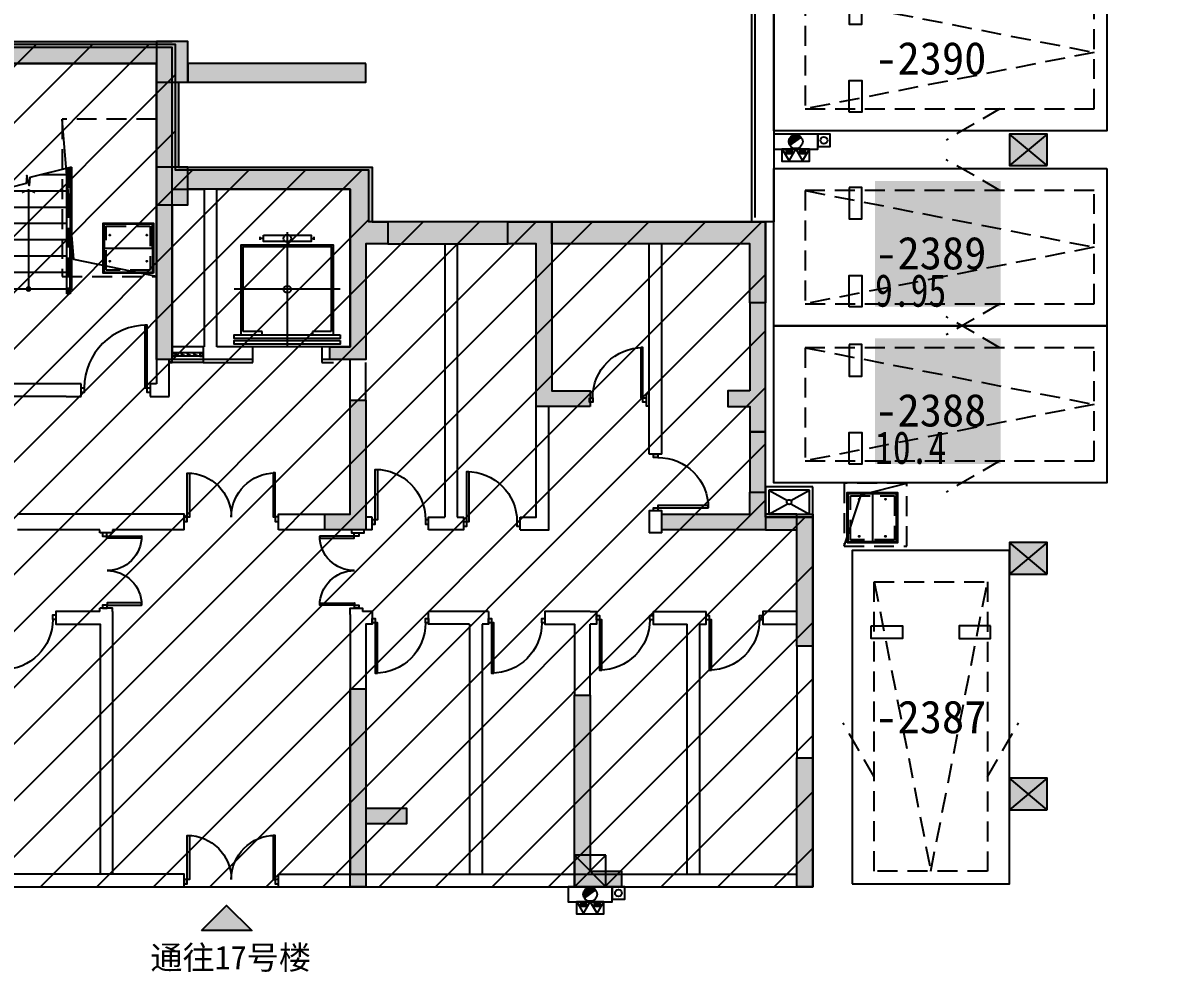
# Model space of a CAD drawing. Header units: millimetres. Extents: x -48310 to 218990, y -633409 to -276709.
# Drawn here: x 27300 to 45307, y -561278 to -545977 of the extents above; entities that cross this region are included whole.
import ezdxf
from ezdxf.enums import TextEntityAlignment as Align

# ---------------------------------------------------------------- set-up
doc = ezdxf.new("R2010")
doc.units = ezdxf.units.MM
doc.header["$LTSCALE"] = 100
for name, pattern in [('A6-DK-B2F$0$HIDDEN2', [4.7625, 3.175, -1.5875]), ('A6-DK-JSJ-B2F$0$HIDDEN2', [4.7625, 3.175, -1.5875]), ('X-CORE-2BF$0$HIDDEN2', [4.7625, 3.175, -1.5875]), ('X-CORE-2BF$0$XG-14CORE-SF$0$X1-CORE-SF$0$HIDDEN2', [4.7625, 3.175, -1.5875])]:
    doc.linetypes.add(name, pattern=pattern)
doc.layers.get('Defpoints').update_dxf_attribs({"color": 189})
for name, color, linetype in [('-ACO-TTLB', 153, 'Continuous'), ('17#-W-B2F$0$S-WALL-S', 4, 'Continuous'), ('17#-WTC-B2F$0$S-HATCH-X', 251, 'Continuous'), ('17#-WTC-B2F$0$S-WALL-S', 4, 'Continuous'), ('A-DIMS-INSD', 3, 'Continuous'), ('A-HATCH', 251, 'Continuous'), ('A-ROOM-IDEN', 31, 'Continuous'), ('A-WIND-IDEN', 244, 'Continuous'), ('A6-DK-B2F$0$A-CONC', 30, 'Continuous'), ('A6-DK-B2F$0$A-FIXT', 6, 'Continuous'), ('A6-DK-B2F$0$A-PRKG', 175, 'A6-DK-B2F$0$HIDDEN2'), ('A6-DK-B2F$0$A-PRKG-SIGN', 252, 'Continuous'), ('A6-DK-B2F$0$A-TRACK', 77, 'A6-DK-B2F$0$HIDDEN2'), ('A6-DK-JSJ-B2F$0$A-DRAIN', 152, 'Continuous'), ('A6-DK-JSJ-B2F$0$A-HOLE-FLOR', 242, 'Continuous'), ('A6-DK-JSJ-B2F$0$A-LOWER', 131, 'A6-DK-JSJ-B2F$0$HIDDEN2'), ('A6-DK-JSJ-B2F$0$X23-BF$0$A-HATCH', 251, 'Continuous'), ('A6-W-B2$0$S-WALL-S', 4, 'Continuous'), ('a_parking_number', 200, 'Continuous'), ('a_parking_price', 221, 'Continuous'), ('a_parking_sales_mark', 180, 'Continuous'), ('TP-DK-1(xhs)$0$P-J-DIM-L', 70, 'Continuous'), ('TP-DK-1(xhs)$0$P-X-L', 240, 'Continuous'), ('TP-DK-1(xhs)$0$P-X-M', 2, 'Continuous'), ('TP-DK-1(xhs)$0$P-X-X', 1, 'Continuous'), ('X-2BF-17$0$$0$XU-CORE-SF$0$XU-CORE-SF$0$A-SILL', 135, 'Continuous'), ('X-2BF-17$0$A-WALL', 2, 'Continuous'), ('X-2BF-17$0$xref(dwg引用图层)', 7, 'Continuous'), ('X-2BF-17$0$XU-CORE-1F-N$0$A-DOOR', 190, 'Continuous'), ('X-2BF-17$0$XU-CORE-SF$0$A-DOOR', 190, 'Continuous'), ('X-CORE-2BF$0$A-DRAIN', 152, 'Continuous'), ('X-CORE-2BF$0$A-HOLE-FLOR', 242, 'Continuous'), ('X-CORE-2BF$0$A-INDEX', 134, 'Continuous'), ('X-CORE-2BF$0$A-LOWER', 131, 'X-CORE-2BF$0$HIDDEN2'), ('X-CORE-2BF$0$A-RAIL', 55, 'Continuous'), ('X-CORE-2BF$0$A-STAIR', 142, 'Continuous'), ('X-CORE-2BF$0$A-WALL', 2, 'Continuous'), ('X-CORE-2BF$0$X23-BF$0$A-HATCH', 251, 'Continuous'), ('X-CORE-2BF$0$XU-CORE-28F-1F$0$A-STAIR', 142, 'Continuous'), ('X-CORE-2BF$0$XU-CORE-SF$0$A-EVTR', 193, 'Continuous'), ('X-CORE-2BF$0$XU-CORE-SF$0$XU-CORE-SF$0$A-DOOR', 190, 'Continuous'), ('X-CORE-2BF$0$XU-CORE-SF$0$XU-CORE-SF$0$A-SILL', 135, 'Continuous'), ('X-CORE-2BF$0$XU-CORE-SF$0$XU-CORE-SF$0$A-WIND', 126, 'Continuous'), ('xref(dwg引用图层)', 7, 'Continuous')]:
    doc.layers.add(name, color=color, linetype=linetype)
doc.layers.add('A6-W-B2$0$S-EDIT', color=241, linetype='Continuous', plot=False)
doc.layers.add('X-CORE-2BF$0$XG-14CORE-SF$0$X1-CORE-SF$0$-ACO-PLTW', color=220, linetype='X-CORE-2BF$0$XG-14CORE-SF$0$X1-CORE-SF$0$HIDDEN2', plot=False)
doc.styles.add('华文细黑', font='STXIHEI.TTF')
doc.styles.add('黑体', font='simhei.ttf', dxfattribs={"width": 0.8})

# ---------------------------------------------------------------- blocks, each defined once
blk = doc.blocks.new('*U253')
at = {"linetype": 'ByBlock', "lineweight": -2}
for points in [[(86, 735), (85, 35), (50, 35), (51, 735)], [(1416, 734), (1415, 34), (1450, 34), (1451, 734)], [(0, 35), (50, 35), (50, -35), (0, -35)], [(1450, 34), (1500, 34), (1500, -36), (1450, -36)]]:
    blk.add_lwpolyline(points, close=True, dxfattribs=at)
for centre, start, end in [((50, 35), 359.9503, 89.9503), ((1450, 34), 89.9503, 179.9503)]:
    blk.add_arc(centre, 700, start, end, dxfattribs=at)
blk = doc.blocks.new('*U257')
at = {"color": 0, "linetype": 'ByBlock', "lineweight": -2}
for points in [[(-900, -35), (-850, -35), (-850, 35), (-900, 35)], [(-50, -35), (0, -35), (0, 35), (-50, 35)], [(-85, -835), (-85, -35), (-50, -35), (-50, -835)]]:
    blk.add_lwpolyline(points, close=True, dxfattribs=at)
blk.add_arc((-50, -35), 800, 180, 270, dxfattribs=at)
blk = doc.blocks.new('*U254')
at = {"color": 0, "linetype": 'ByBlock', "lineweight": -2}
for points in [[(-85, 835), (-85, 35), (-50, 35), (-50, 835)], [(-900, 35), (-850, 35), (-850, -35), (-900, -35)], [(-50, 35), (0, 35), (0, -35), (-50, -35)]]:
    blk.add_lwpolyline(points, close=True, dxfattribs=at)
blk.add_arc((-50, 35), 800, 90, 180, dxfattribs=at)
blk = doc.blocks.new('*U255')
at = {"color": 0, "linetype": 'ByBlock', "lineweight": -2}
for points in [[(85, 835), (85, 35), (50, 35), (50, 835)], [(50, 35), (0, 35), (0, -35), (50, -35)], [(900, 35), (850, 35), (850, -35), (900, -35)]]:
    blk.add_lwpolyline(points, close=True, dxfattribs=at)
blk.add_arc((50, 35), 800, 360, 90, dxfattribs=at)
blk = doc.blocks.new('*U258')
at = {"linetype": 'ByBlock', "lineweight": -2}
for points in [[(86, 585), (85, 35), (50, 35), (51, 585)], [(1116, 584), (1115, 34), (1150, 34), (1151, 584)], [(0, 35), (50, 35), (50, -35), (0, -35)], [(1150, 34), (1200, 34), (1200, -36), (1150, -36)]]:
    blk.add_lwpolyline(points, close=True, dxfattribs=at)
for centre, start, end in [((50, 35), 359.9503, 89.9503), ((1150, 34), 89.9503, 179.9503)]:
    blk.add_arc(centre, 550, start, end, dxfattribs=at)
blk = doc.blocks.new('*U256')
at = {"linetype": 'ByBlock', "lineweight": -2}
for points in [[(0, -35), (50, -35), (50, 35), (0, 35)], [(1150, -36), (1200, -36), (1200, 34), (1150, 34)], [(84, -585), (85, -35), (50, -35), (49, -585)], [(1114, -586), (1115, -36), (1150, -36), (1149, -586)]]:
    blk.add_lwpolyline(points, close=True, dxfattribs=at)
for centre, start, end in [((50, -35), 269.9503, 359.9503), ((1150, -36), 179.9503, 269.9503)]:
    blk.add_arc(centre, 550, start, end, dxfattribs=at)
blk = doc.blocks.new('X-CORE-2BF$0$XU-CORE-SF$0$A-EVTR-a')
for p, q in [((0, 1825), (0, 0)), ((-430, 1700), (-430, 1750)), ((-380, 1725), (-430, 1725)), ((380, 1725), (430, 1725)), ((430, 1700), (430, 1750)), ((844, 915), (-844, 915)), ((550, 0), (-550, 0))]:
    blk.add_line(p, q)
for points in [[(-731, 190), (-731, 1625), (731, 1625), (731, 190)], [(-700, 245), (-700, 1595), (700, 1595), (700, 245)], [(-400, 245), (-700, 245)], [(-400, 190), (-400, 245)], [(700, 245), (400, 245)], [(400, 245), (400, 190)]]:
    blk.add_lwpolyline(points)
for points in [[(-380, 1775), (380, 1775), (380, 1675), (-380, 1675)], [(844, 190), (844, 130), (-844, 130), (-844, 190)], [(844, 100), (844, 40), (-844, 40), (-844, 100)]]:
    blk.add_lwpolyline(points, close=True)
blk.add_circle((0, 1725), 60)
blk.add_ellipse((0, 915), major_axis=(-60.1, 0), ratio=0.918919, start_param=-1.570796, end_param=4.712389)
blk = doc.blocks.new('*U188')
for p, q in [((-25, 0), (-25, 490)), ((25, 0), (25, 490))]:
    blk.add_line(p, q)
for points in [[(25, 490), (-25, 490), (-25, 440), (25, 440)], [(25, 490), (-25, 490), (-25, 440), (25, 440)], [(22, 487), (-22, 487), (-22, 443), (22, 443)], [(22, 487), (-22, 487), (-22, 443), (22, 443)], [(16, 395), (13, 395), (13, 399), (-16, 445), (-16, 450), (-13, 450), (-13, 446), (16, 400), (16, 395)], [(16, 295), (13, 295), (13, 299), (-16, 345), (-16, 350), (-13, 350), (-13, 346), (16, 300), (16, 295)], [(16, 195), (13, 195), (13, 199), (-16, 245), (-16, 250), (-13, 250), (-13, 246), (16, 200), (16, 195)], [(25, 0), (-25, 0), (-25, 50), (25, 50)], [(25, 0), (-25, 0), (-25, 50), (25, 50)], [(22, 3), (-22, 3), (-22, 47), (22, 47)], [(22, 3), (-22, 3), (-22, 47), (22, 47)], [(16, 95), (13, 95), (13, 99), (-16, 145), (-16, 150), (-13, 150), (-13, 146), (16, 100), (16, 95)]]:
    blk.add_lwpolyline(points, close=True)
blk = doc.blocks.new('*U190')
at = {"color": 0, "linetype": 'ByBlock', "lineweight": -2}
for points in [[(-85, 1035), (-85, 35), (-50, 35), (-50, 1035)], [(-1100, 35), (-1050, 35), (-1050, -35), (-1100, -35)], [(-50, 35), (0, 35), (0, -35), (-50, -35)]]:
    blk.add_lwpolyline(points, close=True, dxfattribs=at)
blk.add_arc((-50, 35), 1000, 90, 180, dxfattribs=at)
blk = doc.blocks.new('*U191')
at = {"layer": 'X-CORE-2BF$0$A-DRAIN'}
blk.add_lwpolyline([(50, 50), (50, 850), (850, 850), (850, 50)], close=True, dxfattribs=at)
at = {"layer": 'X-CORE-2BF$0$A-HOLE-FLOR'}
blk.add_lwpolyline([(0, 0), (270, 1317), (2500, 1500)], dxfattribs=at)
for points in [[(65, 835), (450, 835), (450, 65), (65, 65)], [(835, 835), (450, 835), (450, 65), (835, 65)]]:
    blk.add_lwpolyline(points, close=True, dxfattribs=at)
at = {"layer": 'X-CORE-2BF$0$A-LOWER'}
for points in [[(0, 1500), (0, 0), (2500, 0), (2500, 1500), (0, 1500)], [(100, 100), (100, 800), (800, 800), (800, 100), (100, 100)]]:
    blk.add_lwpolyline(points, dxfattribs=at)
at = {"layer": 'X-CORE-2BF$0$X23-BF$0$A-HATCH'}
blk.add_lwpolyline([(65, 65), (65, 835), (835, 835), (835, 65)], close=True, dxfattribs=at)
for centre in [(242, 745), (657, 745), (242, 155), (657, 155)]:
    blk.add_circle(centre, 8, dxfattribs=at)
blk = doc.blocks.new('*U189')
blk.add_line((0, 1581), (0, 0))
at = {"const_width": 20}
blk.add_lwpolyline([(-103, 1527), (0, 1581), (103, 1527)], dxfattribs=at)
at = {"const_width": 45}
blk.add_lwpolyline([(-6, -22, 1), (6, 22, 1)], format="xyb", close=True, dxfattribs=at)
blk = doc.blocks.new('X-CORE-2BF')
at = {"layer": 'X-CORE-2BF$0$A-INDEX'}
blk.add_lwpolyline([(11690, 11961), (12355, 11795), (12365, 11668), (12404, 11824), (12413, 11697), (12940, 11566)], dxfattribs=at)
at = {"layer": 'X-CORE-2BF$0$A-RAIL'}
for p, q in [((11715, 9945), (11715, 10709)), ((11765, 9945), (11765, 10732)), ((11715, 9945), (11765, 9945))]:
    blk.add_line(p, q, dxfattribs=at)
for points in [[(11715, 11955), (11715, 9945)], [(11765, 9945), (11765, 11942)]]:
    blk.add_lwpolyline(points, dxfattribs=at)
at = {"layer": 'X-CORE-2BF$0$A-STAIR'}
for points in [[(11690, 11961), (11690, 10020), (11715, 10020)], [(11765, 10020), (11765, 10020)]]:
    blk.add_lwpolyline(points, dxfattribs=at)
at = {"layer": 'X-CORE-2BF$0$A-WALL'}
for p, q in [((12940, 13610), (10340, 13610)), ((10340, 13610), (10340, 8510)), ((12940, 8510), (12940, 13610)), ((9380, 11610), (7260, 11610)), ((7260, 11610), (7260, 9100)), ((9380, 9100), (9380, 11610)), ((10090, 11610), (9580, 11610)), ((9580, 11610), (9580, 9100)), ((10090, 8850), (10090, 11610)), ((13190, 8510), (13190, 10890)), ((7260, 9100), (7710, 9100)), ((7710, 9100), (7710, 8850)), ((8810, 8850), (8810, 9100)), ((8810, 9100), (9380, 9100)), ((9580, 9100), (9600, 9100)), ((9600, 9100), (9600, 8850)), ((7710, 8850), (7523, 8850)), ((9600, 8850), (8810, 8850)), ((10140, 8850), (10090, 8850)), ((10140, 8310), (10140, 8850)), ((10340, 8510), (10440, 8510)), ((10440, 8510), (10440, 8310)), ((11540, 8310), (11540, 8510)), ((11540, 8510), (12940, 8510)), ((13190, 8310), (13190, 8510)), ((13190, 8510), (13190, 8510)), ((10440, 8310), (10140, 8310)), ((11660, 8310), (11540, 8310)), ((11780, 8310), (11660, 8310)), ((11660, 8310), (11660, 8310)), ((11780, 8310), (11780, 8310)), ((11780, 8310), (13190, 8310))]:
    blk.add_line(p, q, dxfattribs=at)
blk.add_lwpolyline([(10090, 11610), (10090, 13860), (13190, 13860), (13190, 10890)], dxfattribs=at)
at = {"layer": 'X-CORE-2BF$0$XG-14CORE-SF$0$X1-CORE-SF$0$-ACO-PLTW'}
blk.add_lwpolyline([(11740, 11948), (11740, 9945)], dxfattribs=at)
at = {"layer": 'X-CORE-2BF$0$XU-CORE-28F-1F$0$A-STAIR'}
for p, q in [((12173, 11840), (11765, 11840)), ((12883, 11580), (11765, 11580)), ((12940, 11320), (11765, 11320)), ((11765, 11060), (12940, 11060)), ((11765, 10800), (12940, 10800)), ((11765, 10540), (12940, 10540)), ((11765, 10280), (12940, 10280)), ((11765, 10020), (12940, 10020)), ((11815, 10020), (12940, 10020))]:
    blk.add_line(p, q, dxfattribs=at)
at = {"layer": 'X-CORE-2BF$0$XU-CORE-SF$0$XU-CORE-SF$0$A-SILL'}
for points in [[(9600, 9100), (10090, 9100)], [(9600, 8850), (10090, 8850)]]:
    blk.add_lwpolyline(points, dxfattribs=at)
at = {"layer": 'X-CORE-2BF$0$A-INDEX', "rotation": 2.084055670174275e-06}
blk.add_blockref('*U189', (12377, 10020), dxfattribs=at)
at = {"layer": 'X-CORE-2BF$0$A-LOWER', "xscale": -1, "rotation": 270}
blk.add_blockref('*U191', (10340, 10220), dxfattribs=at)
at = {"layer": 'X-CORE-2BF$0$XU-CORE-SF$0$A-EVTR', "xscale": -1}
blk.add_blockref('X-CORE-2BF$0$XU-CORE-SF$0$A-EVTR-a', (8260, 9100), dxfattribs=at)
at = {"layer": 'X-CORE-2BF$0$XU-CORE-SF$0$XU-CORE-SF$0$A-DOOR', "extrusion": (0, 0, -1), "zscale": -1}
blk.add_blockref('*U190', (-10440, 8410), dxfattribs=at)
at = {"layer": 'X-CORE-2BF$0$XU-CORE-SF$0$XU-CORE-SF$0$A-WIND', "rotation": 270}
blk.add_blockref('*U188', (9600, 8977), dxfattribs=at)
blk = doc.blocks.new('X-2BF-17')
at = {"layer": 'X-2BF-17$0$$0$XU-CORE-SF$0$XU-CORE-SF$0$A-SILL'}
blk.add_lwpolyline([(30800, 8900), (30310, 8900)], dxfattribs=at)
at = {"layer": 'X-2BF-17$0$A-WALL'}
for p, q in [((30310, 8900), (30260, 8900)), ((30260, 8310), (30260, 8900)), ((31590, 8900), (30800, 8900)), ((33140, 8900), (32690, 8900))]:
    blk.add_line(p, q, dxfattribs=at)
for points in [[(34645, 10740), (34645, 6390)], [(34845, 10740), (34845, 6390)], [(37900, 7390), (37900, 10740)], [(38100, 7390), (38100, 10740)], [(32000, 6190), (32000, 6440), (33140, 6440), (33140, 8900)], [(33390, 8250), (33390, 8850)], [(37850, 8360), (37850, 8160), (37900, 8160)], [(37850, 8360), (37900, 8360)], [(35845, 6390), (36100, 6390), (36100, 8150)], [(35845, 6190), (36300, 6190), (36300, 8150)], [(38100, 7390), (37900, 7390)], [(38100, 6140), (38100, 6490), (37900, 6490), (37900, 6140)], [(30500, 6189), (30500, 6440), (27850, 6440)], [(33490, 6390), (33390, 6390)], [(33490, 6190), (33490, 6390)], [(34390, 6190), (34390, 6390), (34645, 6390)], [(34845, 6390), (34945, 6390), (34945, 6190), (34390, 6190)], [(35845, 6190), (35845, 6390)], [(29160, 6190), (27850, 6190)], [(29160, 6140), (29160, 6190)], [(29360, 6190), (29360, 6140), (29160, 6140)], [(30500, 6190), (29360, 6190)], [(33160, 6190), (32000, 6189)], [(33160, 6190), (33160, 6190), (33163, 6190)], [(33163, 6190), (33163, 6140), (33364, 6140), (33364, 6190)], [(33490, 6190), (33364, 6190)], [(38100, 6140), (37900, 6140)], [(29160, 4890), (28460, 4890), (28460, 4687), (29161, 4687), (29161, 710)], [(29360, 4890), (29360, 4940), (29160, 4940)], [(29160, 4890), (29160, 4940)], [(29360, 4890), (29360, 710)], [(33140, 4840), (33140, 4940), (33340, 4940), (33340, 4890)], [(33490, 4890), (33340, 4890)], [(33490, 4890), (33490, 4690), (33390, 4690), (33390, 710)], [(35340, 4890), (34390, 4890)], [(35040, 4690), (34390, 4690), (34390, 4890)], [(35340, 4890), (35340, 4690), (35240, 4690)], [(36960, 4890), (36240, 4890), (36240, 4690), (36710, 4690), (36710, 3560)], [(36960, 4890), (37060, 4890), (37060, 4690), (36960, 4690)], [(37960, 4890), (37960, 4690), (38505, 4690)], [(37960, 4890), (38805, 4890)], [(38705, 4690), (38805, 4690), (38805, 4890)], [(40250, 4890), (39705, 4890), (39705, 4690), (40250, 4690)], [(33140, 4840), (33140, 710)], [(35040, 4690), (35040, 710)], [(35240, 4690), (35240, 710)], [(36960, 3560), (36960, 4690)], [(38505, 710), (38505, 4690)], [(38705, 710), (38705, 4690)], [(40250, 4340), (40250, 2560)], [(40500, 4340), (40500, 2560)], [(11871, 508), (11871, 510), (30500, 510), (30500, 710), (12940, 710)], [(32000, 510), (32000, 710)], [(32000, 710), (40250, 710)], [(32000, 510), (40250, 510)]]:
    blk.add_lwpolyline(points, dxfattribs=at)
at = {"layer": 'X-2BF-17$0$xref(dwg引用图层)', "xscale": -1}
blk.add_blockref('X-CORE-2BF', (40400, 0), dxfattribs=at)
at = {"layer": 'X-2BF-17$0$XU-CORE-1F-N$0$A-DOOR', "xscale": -1}
for p in [(32000, 6358), (32000, 593)]:
    blk.add_blockref('*U253', p, dxfattribs=at)
at = {"layer": 'X-2BF-17$0$XU-CORE-1F-N$0$A-DOOR', "xscale": -1, "rotation": 270}
for name, p in [('*U258', (29238, 4940)), ('*U256', (33243, 4940))]:
    blk.add_blockref(name, p, dxfattribs=at)
at = {"layer": 'X-2BF-17$0$XU-CORE-SF$0$A-DOOR', "extrusion": (0, 0, -1), "zscale": -1}
for name, p in [('*U255', (-37850, 8255)), ('*U254', (-33490, 6315)), ('*U254', (-34945, 6282)), ('*U257', (-27560, 4799)), ('*U257', (-33490, 4742)), ('*U257', (-35340, 4742)), ('*U257', (-37060, 4792)), ('*U257', (-38805, 4792))]:
    blk.add_blockref(name, p, dxfattribs=at)
at = {"layer": 'X-2BF-17$0$XU-CORE-SF$0$A-DOOR', "extrusion": (0, 0, -1), "zscale": -1, "rotation": 270}
blk.add_blockref('*U257', (-38004, 6490), dxfattribs=at)
blk = doc.blocks.new('17#-W-B2F', base_point=(-68204, -144150))
at = {"layer": '17#-W-B2F$0$S-WALL-S', "color": 0, "linetype": 'ByBlock'}
blk.add_line((-37644, -130840), (-34814, -130840), dxfattribs=at)
for points in [[(-37894, -132790), (-37894, -135250), (-38144, -135250), (-38144, -130540), (-40744, -130540), (-40744, -133410), (-41344, -133410), (-41344, -133060), (-41094, -133060), (-41094, -130190), (-37894, -130190)], [(-37794, -130840), (-37794, -132190), (-34714, -132190), (-34714, -133060), (-34464, -133060), (-34464, -133410), (-34814, -133410), (-34814, -135250), (-35387, -135250), (-35387, -135050), (-35064, -135050), (-35064, -132540), (-37644, -132540)]]:
    blk.add_lwpolyline(points, dxfattribs=at)
for points in [[(-38144, -130190), (-38144, -130840), (-37644, -130840), (-37644, -130190)], [(-34814, -130540), (-37644, -130540), (-37644, -130840), (-34814, -130840)], [(-38144, -132190), (-38144, -132790), (-37644, -132790), (-37644, -132190)], [(-32554, -133060), (-34464, -133060), (-34464, -133410), (-32554, -133410)], [(-31244, -136000), (-32104, -136000), (-32104, -133410), (-32554, -133410), (-32554, -133060), (-31854, -133060), (-31854, -135750), (-31244, -135750)], [(-28454, -133060), (-28454, -134350), (-28704, -134350), (-28704, -133410), (-31854, -133410), (-31854, -133060)], [(-28704, -135750), (-29054, -135750), (-29054, -136000), (-28704, -136000), (-28704, -136400), (-28454, -136400), (-28454, -134350), (-28704, -134350)], [(-35464, -137710), (-35064, -137710), (-35064, -135900), (-34814, -135900), (-34814, -137960), (-35464, -137960)], [(-28454, -136400), (-28704, -136400), (-28704, -137360), (-28454, -137360)], [(-28454, -137360), (-28454, -137960), (-30104, -137960), (-30104, -137710), (-28704, -137710), (-28704, -137360)], [(-27954, -137710), (-28454, -137710), (-28454, -137960), (-27954, -137960)], [(-27704, -137710), (-27704, -139810), (-27954, -139810), (-27954, -137710)], [(-35064, -143640), (-35064, -140490), (-34814, -140490), (-34814, -142390), (-34164, -142390), (-34164, -142640), (-34814, -142640), (-34814, -143640)], [(-30744, -143640), (-31494, -143640), (-31494, -140590), (-31244, -140590), (-31244, -143390), (-30744, -143390)], [(-27954, -143640), (-27954, -141590), (-27704, -141590), (-27704, -143640)]]:
    blk.add_lwpolyline(points, close=True, dxfattribs=at)
blk = doc.blocks.new('17#-WTC-B2F', base_point=(-68204, -144150))
at = {"layer": '17#-WTC-B2F$0$S-HATCH-X'}
h = blk.add_hatch(color=256, dxfattribs=at)
h.dxf.hatch_style = 1
h.paths.add_polyline_path([(-40744, -133410), (-41344, -133410), (-41344, -133060), (-41094, -133060), (-41094, -130190), (-37644, -130190), (-37644, -130840), (-37794, -130840), (-37794, -132190), (-34714, -132190), (-34714, -133060), (-34464, -133060), (-34464, -133410), (-34814, -133410), (-34814, -135250), (-35387, -135250), (-35387, -135050), (-35064, -135050), (-35064, -132540), (-37644, -132540), (-37644, -132790), (-37894, -132790), (-37894, -135250), (-38144, -135250), (-38144, -130540), (-40744, -130540)])
h = blk.add_hatch(color=256, dxfattribs=at)
h.dxf.hatch_style = 1
h.paths.add_polyline_path([(-37644, -130540), (-34814, -130540), (-34814, -130840), (-37644, -130840)])
h = blk.add_hatch(color=256, dxfattribs=at)
h.dxf.hatch_style = 1
h.paths.add_polyline_path([(-32554, -133060), (-34464, -133060), (-34464, -133410), (-32554, -133410)])
h = blk.add_hatch(color=256, dxfattribs=at)
h.dxf.hatch_style = 1
h.paths.add_polyline_path([(-31244, -136000), (-32104, -136000), (-32104, -133410), (-32554, -133410), (-32554, -133060), (-31854, -133060), (-31854, -135750), (-31244, -135750)])
h = blk.add_hatch(color=256, dxfattribs=at)
h.dxf.hatch_style = 1
h.paths.add_polyline_path([(-28454, -133060), (-28454, -134350), (-28704, -134350), (-28704, -133410), (-31854, -133410), (-31854, -133060)])
h = blk.add_hatch(color=256, dxfattribs=at)
h.dxf.hatch_style = 1
h.paths.add_polyline_path([(-28704, -135750), (-29054, -135750), (-29054, -136000), (-28704, -136000), (-28704, -136400), (-28454, -136400), (-28454, -134350), (-28704, -134350)])
h = blk.add_hatch(color=256, dxfattribs=at)
h.dxf.hatch_style = 1
h.paths.add_polyline_path([(-34814, -135900), (-35064, -135900), (-35064, -137710), (-35464, -137710), (-35464, -137960), (-34814, -137960)])
h = blk.add_hatch(color=256, dxfattribs=at)
h.dxf.hatch_style = 1
h.paths.add_polyline_path([(-28454, -136400), (-28704, -136400), (-28704, -137360), (-28454, -137360)])
h = blk.add_hatch(color=256, dxfattribs=at)
h.dxf.hatch_style = 1
h.paths.add_polyline_path([(-28454, -137360), (-28454, -137960), (-30104, -137960), (-30104, -137710), (-28704, -137710), (-28704, -137360)])
h = blk.add_hatch(color=256, dxfattribs=at)
h.dxf.hatch_style = 1
h.paths.add_polyline_path([(-27954, -137710), (-28454, -137710), (-28454, -137960), (-27954, -137960)])
h = blk.add_hatch(color=256, dxfattribs=at)
h.dxf.hatch_style = 1
h.paths.add_polyline_path([(-27704, -137710), (-27704, -139810), (-27954, -139810), (-27954, -137710)])
h = blk.add_hatch(color=256, dxfattribs=at)
h.dxf.hatch_style = 1
h.paths.add_polyline_path([(-35064, -143640), (-35064, -140490), (-34814, -140490), (-34814, -142390), (-34164, -142390), (-34164, -142640), (-34814, -142640), (-34814, -143640)])
h = blk.add_hatch(color=256, dxfattribs=at)
h.dxf.hatch_style = 1
h.paths.add_polyline_path([(-30744, -143640), (-31494, -143640), (-31494, -140590), (-31244, -140590), (-31244, -143390), (-30744, -143390)])
h = blk.add_hatch(color=256, dxfattribs=at)
h.dxf.hatch_style = 1
h.paths.add_polyline_path([(-27954, -143640), (-27954, -141590), (-27704, -141590), (-27704, -143640)])
at = {"layer": '17#-WTC-B2F$0$S-WALL-S', "color": 0, "linetype": 'ByBlock'}
blk.add_blockref('17#-W-B2F', (-68204, -144150), dxfattribs=at)
blk = doc.blocks.new('BF2')
at = {"layer": 'xref(dwg引用图层)'}
blk.add_blockref('17#-WTC-B2F', (-630, 39765), dxfattribs=at)
blk = doc.blocks.new('*U297')
at = {"layer": 'A6-DK-JSJ-B2F$0$A-DRAIN'}
blk.add_lwpolyline([(50, 50), (50, 850), (850, 850), (850, 50)], close=True, dxfattribs=at)
at = {"layer": 'A6-DK-JSJ-B2F$0$A-HOLE-FLOR'}
blk.add_lwpolyline([(0, 0), (270, 817), (1000, 1000)], dxfattribs=at)
for points in [[(65, 835), (450, 835), (450, 65), (65, 65)], [(835, 835), (450, 835), (450, 65), (835, 65)]]:
    blk.add_lwpolyline(points, close=True, dxfattribs=at)
at = {"layer": 'A6-DK-JSJ-B2F$0$A-LOWER'}
for points in [[(0, 1000), (0, 0), (1000, 0), (1000, 1000), (0, 1000)], [(100, 100), (100, 800), (800, 800), (800, 100), (100, 100)]]:
    blk.add_lwpolyline(points, dxfattribs=at)
at = {"layer": 'A6-DK-JSJ-B2F$0$X23-BF$0$A-HATCH'}
blk.add_lwpolyline([(65, 65), (65, 835), (835, 835), (835, 65)], close=True, dxfattribs=at)
for centre in [(242, 745), (657, 745), (242, 155), (657, 155)]:
    blk.add_circle(centre, 8, dxfattribs=at)
blk = doc.blocks.new('A6-DK-JSJ-B2F')
at = {"layer": 'A6-DK-JSJ-B2F$0$A-LOWER'}
blk.add_blockref('*U297', (40370, 45695), dxfattribs=at)
blk = doc.blocks.new('TP-DK-1(xhs)$0$PG01.1')
at = {"color": 1}
for p, q in [((108, 187), (0, 0)), ((216, 0), (108, 187)), ((324, 187), (216, 0)), ((432, 0), (324, 187)), ((80, 72), (66, 58)), ((89, 72), (66, 48)), ((99, 72), (66, 39)), ((109, 72), (66, 29)), ((118, 72), (66, 20)), ((128, 72), (66, 10)), ((138, 72), (66, 0)), ((147, 72), (76, 0)), ((150, 65), (85, 0)), ((150, 56), (94, 0)), ((150, 46), (104, 0)), ((150, 36), (114, 0)), ((150, 27), (123, 0)), ((150, 17), (133, 0)), ((150, 8), (142, 0)), ((296, 72), (282, 58)), ((305, 72), (282, 48)), ((315, 72), (282, 39)), ((325, 72), (282, 29)), ((334, 72), (282, 20)), ((344, 72), (282, 10)), ((354, 72), (282, 0)), ((363, 72), (292, 0)), ((366, 65), (301, 0)), ((366, 56), (310, 0)), ((366, 46), (320, 0)), ((366, 36), (330, 0)), ((366, 27), (339, 0)), ((366, 17), (349, 0)), ((366, 8), (358, 0))]:
    blk.add_line(p, q, dxfattribs=at)
at = {"color": 2}
for p, q in [((0, 0), (216, 0)), ((216, 0), (432, 0))]:
    blk.add_line(p, q, dxfattribs=at)
at = {"color": 1}
for points in [[(0, 0), (436, 0), (436, 190), (0, 190)], [(66, 72), (150, 72), (150, 0), (66, 0)], [(282, 72), (366, 72), (366, 0), (282, 0)]]:
    blk.add_lwpolyline(points, close=True, dxfattribs=at)
blk = doc.blocks.new('TP-DK-1(xhs)$0$PG02.4')
blk.add_hatch(color=1).paths.add_polyline_path([(265, 48, 0.699012), (461, 120, 0.141488), (444, 179)])
at = {"color": 1}
blk.add_line((265, 48), (444, 179), dxfattribs=at)
blk.add_lwpolyline([(0, 0), (700, 0), (700, 240), (0, 240)], close=True, dxfattribs=at)
blk.add_circle((350, 120), 111, dxfattribs=at)
blk = doc.blocks.new('TP-DK-1(xhs)')
at = {"layer": 'TP-DK-1(xhs)$0$P-J-DIM-L', "color": 8, "true_color": 0x808080}
for points in [[(39950, -547750), (39950, -547950), (40150, -547950), (40150, -547750)], [(36680, -559725), (36680, -559925), (36880, -559925), (36880, -559725)]]:
    blk.add_lwpolyline(points, close=True, dxfattribs=at)
at = {"layer": 'TP-DK-1(xhs)$0$P-X-L'}
for centre in [(40050, -547850), (36780, -559825)]:
    blk.add_circle(centre, 55, dxfattribs=at)
at = {"layer": 'TP-DK-1(xhs)$0$P-X-M', "extrusion": (0, 0, -1), "xscale": -1, "zscale": -1, "rotation": 180}
for p in [(-39818, -547990), (-36548, -559965)]:
    blk.add_blockref('TP-DK-1(xhs)$0$PG01.1', p, dxfattribs=at)
at = {"layer": 'TP-DK-1(xhs)$0$P-X-X', "rotation": 180}
for p in [(39950, -547750), (36680, -559725)]:
    blk.add_blockref('TP-DK-1(xhs)$0$PG02.4', p, dxfattribs=at)
blk = doc.blocks.new('A6-W-B2$0$Z-2')
at = {"layer": 'A-DIMS-INSD'}
h = blk.add_hatch(color=252, dxfattribs=at)
h.dxf.hatch_style = 1
h.paths.add_polyline_path([(73369, 44139), (72869, 44139), (72869, 43539), (73369, 43539)])
at = {"layer": 'A6-W-B2$0$S-EDIT'}
for p, q in [((72869, 44139), (73369, 43539)), ((73369, 44139), (72869, 43539))]:
    blk.add_line(p, q, dxfattribs=at)
at = {"layer": 'A6-W-B2$0$S-WALL-S', "color": 0, "linetype": 'ByBlock', "lineweight": -2}
blk.add_lwpolyline([(73369, 44139), (72869, 44139), (72869, 43539), (73369, 43539), (73369, 44139)], dxfattribs=at)
blk = doc.blocks.new('A6-W-B2$0$Z-3')
at = {"layer": 'A6-W-B2$0$S-EDIT'}
for p, q in [((-250, 250), (250, -250)), ((250, 250), (-250, -250))]:
    blk.add_line(p, q, dxfattribs=at)
at = {"layer": 'A6-W-B2$0$S-WALL-S', "color": 0, "linetype": 'ByBlock', "lineweight": -2}
blk.add_lwpolyline([(250, 250), (-250, 250), (-250, -250), (250, -250), (250, 250)], dxfattribs=at)
blk = doc.blocks.new('A6-W-B2', base_point=(85957, 40190))
at = {"layer": 'A6-W-B2$0$S-WALL-S'}
blk.add_lwpolyline([(124857, 91045), (124857, 133440), (125207, 133440), (125207, 91045), (124857, 91045)], dxfattribs=at)
at = {"layer": 'A6-W-B2$0$S-WALL-S', "rotation": 270}
for p in [(85418, 165309), (85418, 158809), (85418, 155059)]:
    blk.add_blockref('A6-W-B2$0$Z-2', p, dxfattribs=at)
at = {"layer": 'A6-W-B2$0$S-WALL-S'}
blk.add_blockref('A6-W-B2$0$Z-3', (122287, 80715), dxfattribs=at)
blk = doc.blocks.new('A6-DK-B2F$0$标准车位')
blk.add_lwpolyline([(350, 4600), (1250, 0), (2150, 4600)])
blk.add_lwpolyline([(350, 4600), (2150, 4600), (2150, 0), (350, 0)], close=True)
at = {"layer": 'A6-DK-B2F$0$A-PRKG-SIGN'}
for points in [[(0, -200), (2500, -200), (2500, 5100), (0, 5100)], [(300, 3900), (800, 3900), (800, 3700), (300, 3700)], [(2200, 3900), (1700, 3900), (1700, 3700), (2200, 3700)]]:
    blk.add_lwpolyline(points, close=True, dxfattribs=at)
at = {"layer": 'Defpoints', "color": 8, "linetype": 'A6-DK-B2F$0$HIDDEN2', "extrusion": (-5.18032e-09, 4.98983e-22, 1), "elevation": 0}
for points in [[(350, 1500), (-145, 2357)], [(2150, 1500), (2645, 2357)]]:
    blk.add_lwpolyline(points, dxfattribs=at)
blk = doc.blocks.new('A6-DK-B2F$0$A$C19F87712')
for p, q in [((0, 0), (0, -480)), ((750, 0), (0, 0)), ((750, -480), (750, 0)), ((348, -213), (50, -50)), ((50, -50), (50, -430)), ((700, -50), (50, -50)), ((700, -50), (402, -213)), ((700, -430), (700, -50)), ((348, -267), (50, -430)), ((700, -430), (402, -267)), ((0, -480), (750, -480)), ((50, -430), (700, -430))]:
    blk.add_line(p, q)
blk.add_ellipse((375, -240), major_axis=(26.5, 26.5), ratio=1, start_param=5.497787, end_param=11.780972)
blk = doc.blocks.new('rewrewr')
at = {"layer": 'A6-DK-B2F$0$A-CONC'}
for p, q in [((39250, 95200), (39250, 50920)), ((38950, 94900), (38950, 50920))]:
    blk.add_line(p, q, dxfattribs=at)
at = {"layer": 'A6-DK-B2F$0$A-TRACK'}
blk.add_arc((41550, 42100, 0), 6000, 270, 0, dxfattribs=at)
at = {"layer": 'A6-DK-B2F$0$A-FIXT', "rotation": 180}
blk.add_blockref('A6-DK-B2F$0$A$C19F87712', (39870, 46155), dxfattribs=at)
at = {"layer": 'A6-DK-B2F$0$A-PRKG', "extrusion": (-4.97963e-22, 5.18032e-09, -1), "zscale": -1, "rotation": 270}
for p in [(-44350, 54800, 0), (-44350, 51700, 0), (-44350, 49200, 0)]:
    blk.add_blockref('A6-DK-B2F$0$标准车位', p, dxfattribs=at)
at = {"layer": 'A6-DK-B2F$0$A-PRKG', "extrusion": (-5.18032e-09, 4.98983e-22, -1), "xscale": -1, "zscale": -1}
blk.add_blockref('A6-DK-B2F$0$标准车位', (-40500, 40524, 0), dxfattribs=at)
blk = doc.blocks.new('B2Fdt')
at = {"layer": 'A-HATCH'}
h = blk.add_hatch(dxfattribs=at)
h.set_pattern_fill('ANSI31', color=256, scale=200)
h.paths.add_polyline_path([(-730, 40275), (39870, 40275), (39870, 46155), (39120, 46155), (39120, 50855), (32810, 50855), (32810, 51675), (29730, 51675), (29730, 53675), (26530, 53675), (26530, 50855), (23130, 50855), (23130, 51725), (20120, 51725), (20120, 50855), (19070, 50855), (19070, 51775), (15960, 51775), (15960, 50855), (12610, 50855), (12610, 53675), (9410, 53675), (9410, 51675), (6330, 51675), (6330, 50855), (20, 50855), (20, 46155), (-1680, 46155), (-1680, 41975), (-730, 41975)])
blk.add_lwpolyline([(-730, 40275), (39870, 40275), (39870, 46155), (39120, 46155), (39120, 50855), (32810, 50855), (32810, 51675), (29730, 51675), (29730, 53675), (26530, 53675)], dxfattribs=at)

msp = doc.modelspace()

# ---------------------------------------------------------------- hatches: boundary and pattern name
at = {"layer": 'A-HATCH'}
h = msp.add_hatch(color=256, dxfattribs=at)
h.dxf.hatch_style = 1
h.paths.add_polyline_path([(30145.1, -560422.3), (30545.1, -560022.3), (30945.1, -560422.3)])

# ---------------------------------------------------------------- linework, layer by layer
at = {"layer": 'A-WIND-IDEN'}
msp.add_lwpolyline([(30145.1, -560422.3), (30545.1, -560022.3), (30945.1, -560422.3)], close=True, dxfattribs=at)
at = {"layer": 'a_parking_sales_mark'}
for points in [[(40863.1, -550497.3), (42863.1, -550497.3), (40863.1, -548497.3), (42863.1, -548497.3)], [(40863.1, -552997.3), (42863.1, -552997.3), (40863.1, -550997.3), (42863.1, -550997.3)]]:
    msp.add_solid(points, dxfattribs=at)

# ---------------------------------------------------------------- block references
at = {"layer": '-ACO-TTLB'}
for name in ['BF2', 'B2Fdt']:
    msp.add_blockref(name, (0, -600000), dxfattribs=at)
at = {"layer": 'xref(dwg引用图层)'}
for name, p in [('rewrewr', (0, -600000)), ('A6-W-B2', (0, -600000)), ('TP-DK-1(xhs)', (0, 0)), ('A6-DK-JSJ-B2F', (0, -600000)), ('X-2BF-17', (-630, -560235))]:
    msp.add_blockref(name, p, dxfattribs=at)

# ---------------------------------------------------------------- texts
at = {"layer": 'A-ROOM-IDEN', "style": '华文细黑'}
msp.add_text('通往17号楼', height=375, dxfattribs=at).set_placement((30610.3, -561039), align=Align.CENTER)
at = {"layer": 'a_parking_number', "style": '华文细黑'}
for s, p in [('-2390', (41750, -546547.4)), ('-2389', (41750, -549647.4)), ('-2388', (41750, -552147.4)), ('-2387', (41750, -557025.8))]:
    msp.add_text(s, height=520, dxfattribs=at).set_placement(p, align=Align.MIDDLE)
at = {"layer": 'a_parking_price', "style": '黑体', "width": 0.8}
for s, p in [('9.95', (40863.1, -550497.3)), ('10.4', (40863.1, -552997.3))]:
    msp.add_text(s, height=520, dxfattribs=at).set_placement(p)

doc.saveas('drawing.dxf')
